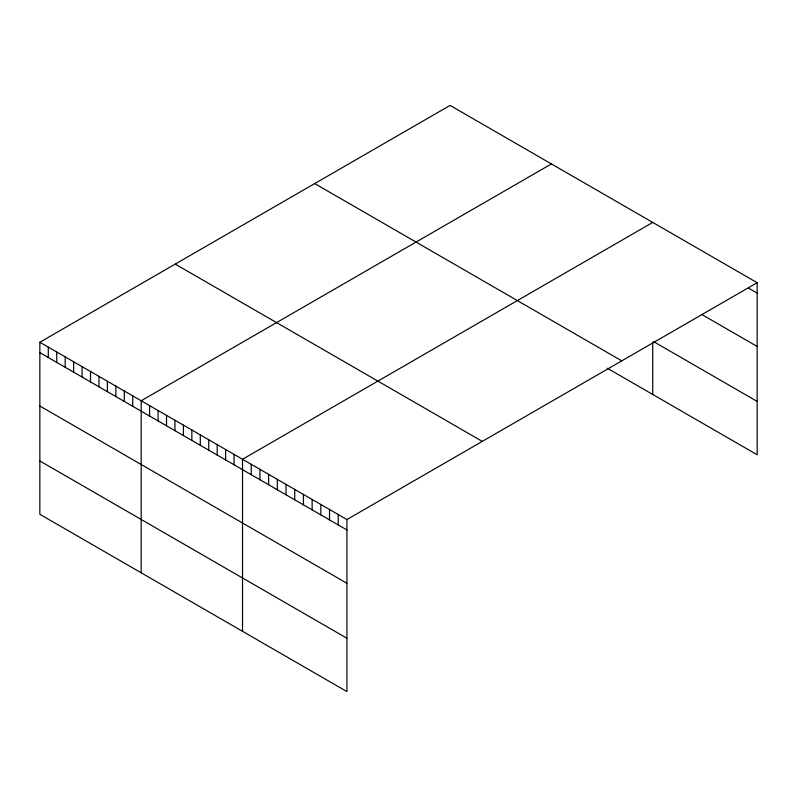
<?xml version="1.0" encoding="UTF-8"?>
<svg xmlns="http://www.w3.org/2000/svg" width="797" height="797" viewBox="0 0 797 797"><rect width="100%" height="100%" fill="white"/><g stroke="black" fill="none" stroke-linecap="round" stroke-linejoin="round"><path stroke-width="1.2" d="M39.85 342.252L346.924 519.544L346.924 691.587L39.85 514.294L39.85 342.252L450.076 105.413L757.15 282.706L757.15 454.748L607.354 368.264M551.404 163.923L141.189 400.761L141.189 572.804M652.743 222.423L242.517 459.261L242.517 631.304M346.924 519.544L757.15 282.706M748.453 288.086L757.15 293.107M702.047 314.636L757.15 346.446M653.709 341.684L757.15 401.409M314.695 183.569L621.78 360.862M175.22 264.096L482.305 441.389M39.85 352.663L346.924 529.945M39.85 406.002L346.924 583.284M39.85 460.955L346.924 638.248M652.743 342.242L652.743 394.465M338.227 514.523L338.227 524.924M329.53 509.502L329.53 519.903M320.822 504.471L320.822 514.882M312.125 499.45L312.125 509.861M303.428 494.429L303.428 504.83M294.721 489.408L294.721 499.809M286.023 484.377L286.023 494.788M277.326 479.356L277.326 489.766M268.619 474.335L268.619 484.745M259.922 469.313L259.922 479.714M251.224 464.292L251.224 474.693M234.079 454.39L234.079 464.8M225.631 449.518L225.631 459.919M217.183 444.636L217.183 455.047M208.744 439.765L208.744 450.166M200.296 434.893L200.296 445.294M191.858 430.011L191.858 440.422M183.41 425.14L183.41 435.541M174.961 420.258L174.961 430.669M166.523 415.386L166.523 425.787M158.075 410.515L158.075 420.916M149.627 405.633L149.627 416.044M132.74 395.88L132.74 406.291M124.292 391.008L124.292 401.419M115.854 386.137L115.854 396.537M107.406 381.255L107.406 391.666M98.958 376.383L98.958 386.784M90.519 371.512L90.519 381.912M82.071 366.63L82.071 377.041M73.633 361.758L73.633 372.159M65.185 356.877L65.185 367.287M56.736 352.005L56.736 362.416M48.298 347.133L48.298 357.534"/></g></svg>
